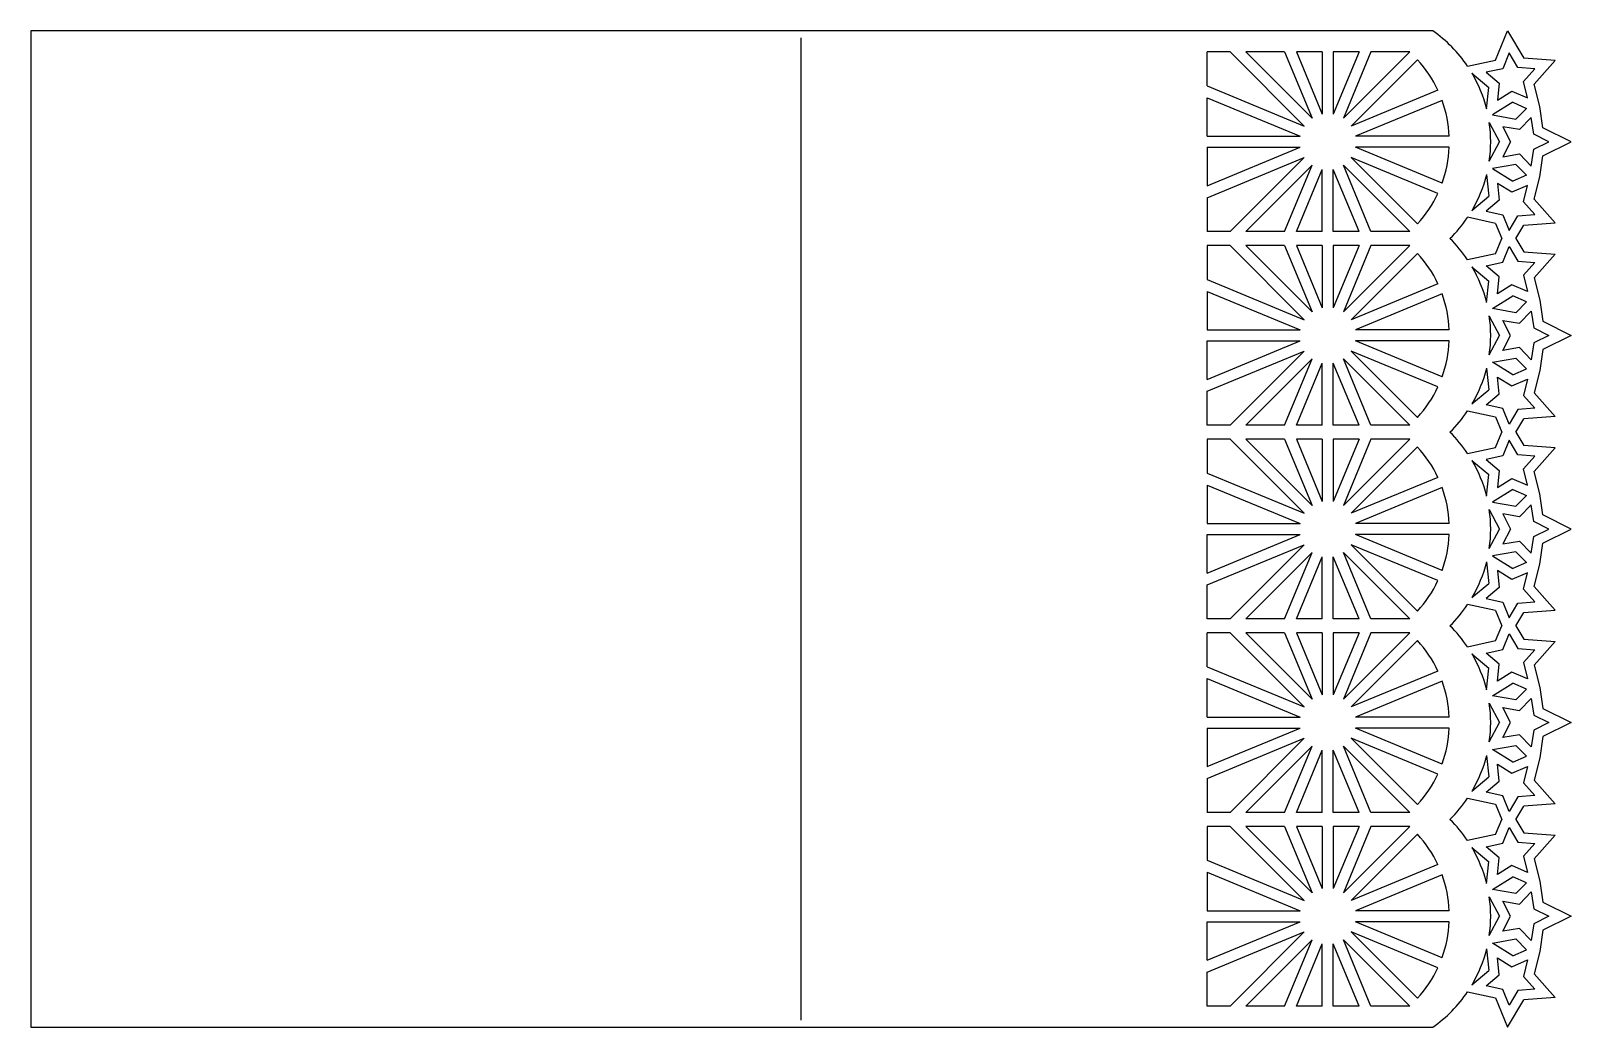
# Model space of a CAD drawing. Extents: x 25 to 241, y 33 to 173.
import ezdxf

# ---------------------------------------------------------------- set-up
doc = ezdxf.new("R2010")
doc.units = 0
doc.layers.get('0').update_dxf_attribs({"linetype": 'CONTINUOUS'})

msp = doc.modelspace()

# ---------------------------------------------------------------- linework, layer by layer
for p, q in [((221.77, 172.96), (25.28, 172.96)), ((25.28, 172.96), (25.28, 33.26)), ((230.59, 168.84), (232.27, 172.96)), ((232.27, 172.96), (234.52, 169.12)), ((133.23, 34.26), (133.23, 171.96)), ((190.14, 165.25), (190.14, 169.99)), ((193.38, 169.99), (190.14, 169.99)), ((193.38, 169.99), (203.77, 159.6)), ((195.56, 169.99), (204.86, 160.69)), ((201.01, 169.99), (195.56, 169.99)), ((201.01, 169.99), (204.86, 160.69)), ((202.68, 169.99), (206.28, 161.29)), ((206.28, 169.99), (202.68, 169.99)), ((206.28, 169.99), (206.28, 161.29)), ((211.44, 169.99), (207.83, 161.29)), ((207.83, 169.99), (207.83, 161.29)), ((211.44, 169.99), (207.83, 169.99)), ((213.11, 169.99), (209.25, 160.69)), ((218.55, 169.99), (209.25, 160.69)), ((219.65, 168.9), (210.35, 159.6)), ((218.55, 169.99), (213.11, 169.99)), ((226.66, 168), (230.59, 168.84)), ((232.49, 169.85), (231.59, 167.65)), ((233.69, 167.8), (232.49, 169.85)), ((238.95, 168.79), (234.52, 169.12)), ((235.99, 165.47), (238.95, 168.79)), ((227.27, 167.02), (229.64, 165.02)), ((231.59, 167.65), (229.27, 167.14)), ((229.27, 167.14), (231.08, 165.61)), ((236.06, 167.62), (233.69, 167.8)), ((234.48, 165.84), (236.06, 167.62)), ((190.14, 165.25), (203.77, 159.6)), ((222.5, 164.64), (210.35, 159.6)), ((229.33, 162), (229.64, 165.02)), ((231.08, 165.61), (230.84, 163.24)), ((230.84, 163.24), (232.87, 164.49)), ((232.87, 164.49), (235.04, 163.54)), ((235.04, 163.54), (234.48, 165.84)), ((236.76, 162.33), (235.99, 165.47)), ((190.14, 163.58), (203.17, 158.18)), ((190.14, 158.18), (190.14, 163.58)), ((223.09, 163.21), (210.94, 158.18)), ((232.98, 162.94), (230.13, 161.17)), ((232.98, 162.94), (234.9, 162.09)), ((234.9, 162.09), (233.44, 160.59)), ((237.19, 159.37), (236.76, 162.33)), ((229.7, 160.12), (231.13, 157.4)), ((230.13, 161.17), (233.44, 160.59)), ((235.58, 160.81), (233.92, 159.11)), ((235.93, 158.46), (235.58, 160.81)), ((190.14, 158.18), (203.17, 158.18)), ((224.09, 158.18), (210.94, 158.18)), ((233.92, 159.11), (231.58, 159.51)), ((231.58, 159.51), (232.69, 157.4)), ((238.06, 157.4), (235.93, 158.46)), ((241.18, 157.4), (237.19, 159.37)), ((190.14, 151.23), (203.17, 156.63)), ((190.14, 156.63), (203.17, 156.63)), ((190.14, 156.63), (190.14, 151.23)), ((223.09, 151.6), (210.94, 156.63)), ((224.09, 156.63), (210.94, 156.63)), ((229.7, 154.69), (231.13, 157.4)), ((232.69, 157.4), (231.58, 155.3)), ((231.58, 155.3), (233.92, 155.7)), ((233.92, 155.7), (235.58, 154)), ((235.58, 154), (235.93, 156.35)), ((235.93, 156.35), (238.06, 157.4)), ((237.19, 155.43), (241.18, 157.4)), ((190.14, 149.56), (203.77, 155.21)), ((193.38, 144.81), (203.77, 155.21)), ((195.56, 144.81), (204.86, 154.11)), ((201.01, 144.81), (204.86, 154.11)), ((202.68, 144.81), (206.28, 153.52)), ((206.28, 144.81), (206.28, 153.52)), ((207.83, 144.81), (207.83, 153.52)), ((211.44, 144.81), (207.83, 153.52)), ((218.55, 144.81), (209.25, 154.11)), ((213.11, 144.81), (209.25, 154.11)), ((219.65, 145.91), (210.35, 155.21)), ((222.5, 150.17), (210.35, 155.21)), ((233.44, 154.22), (230.13, 153.64)), ((230.13, 153.64), (232.98, 151.87)), ((233.44, 154.22), (234.9, 152.72)), ((236.76, 152.48), (237.19, 155.43)), ((229.33, 152.81), (229.64, 149.78)), ((232.87, 150.32), (230.84, 151.57)), ((230.84, 151.57), (231.08, 149.2)), ((235.04, 151.27), (232.87, 150.32)), ((234.9, 152.72), (232.98, 151.87)), ((234.48, 148.96), (235.04, 151.27)), ((235.99, 149.34), (236.76, 152.48)), ((190.14, 149.56), (190.14, 144.81)), ((227.27, 147.78), (229.64, 149.78)), ((231.08, 149.2), (229.27, 147.66)), ((238.95, 146.02), (235.99, 149.34)), ((229.27, 147.66), (231.59, 147.16)), ((231.59, 147.16), (232.49, 144.96)), ((232.49, 144.96), (233.69, 147.01)), ((233.69, 147.01), (236.06, 147.19)), ((236.06, 147.19), (234.48, 148.96)), ((193.38, 144.81), (190.14, 144.81)), ((201.01, 144.81), (195.56, 144.81)), ((206.28, 144.81), (202.68, 144.81)), ((211.44, 144.81), (207.83, 144.81)), ((218.55, 144.81), (213.11, 144.81)), ((230.59, 145.96), (226.66, 146.81)), ((230.59, 145.96), (231.46, 143.83)), ((233.43, 143.83), (234.52, 145.69)), ((234.52, 145.69), (238.95, 146.02)), ((190.14, 142.85), (190.14, 138.1)), ((193.38, 142.85), (190.14, 142.85)), ((193.38, 142.85), (203.77, 132.46)), ((195.56, 142.85), (204.86, 133.55)), ((201.01, 142.85), (195.56, 142.85)), ((201.01, 142.85), (204.86, 133.55)), ((202.68, 142.85), (206.28, 134.14)), ((206.28, 142.85), (202.68, 142.85)), ((206.28, 142.85), (206.28, 134.14)), ((207.83, 142.85), (207.83, 134.14)), ((211.44, 142.85), (207.83, 134.14)), ((211.44, 142.85), (207.83, 142.85)), ((218.55, 142.85), (209.25, 133.55)), ((213.11, 142.85), (209.25, 133.55)), ((218.55, 142.85), (213.11, 142.85)), ((230.59, 141.7), (231.46, 143.83)), ((231.59, 140.5), (232.49, 142.7)), ((232.49, 142.7), (233.69, 140.65)), ((233.43, 143.83), (234.52, 141.97)), ((219.65, 141.76), (210.35, 132.46)), ((230.59, 141.7), (226.66, 140.86)), ((229.27, 140), (231.59, 140.5)), ((233.69, 140.65), (236.06, 140.47)), ((236.06, 140.47), (234.48, 138.7)), ((234.52, 141.97), (238.95, 141.64)), ((238.95, 141.64), (235.99, 138.32)), ((227.27, 139.88), (229.64, 137.88)), ((231.08, 138.46), (229.27, 140)), ((230.84, 136.1), (231.08, 138.46)), ((234.48, 138.7), (235.04, 136.39)), ((235.99, 138.32), (236.76, 135.18)), ((190.14, 138.1), (203.77, 132.46)), ((190.14, 136.43), (203.17, 131.03)), ((190.14, 136.43), (190.14, 131.03)), ((222.5, 137.49), (210.35, 132.46)), ((223.09, 136.06), (210.94, 131.03)), ((229.33, 134.85), (229.64, 137.88)), ((232.87, 137.35), (230.84, 136.1)), ((235.04, 136.39), (232.87, 137.35)), ((230.13, 134.02), (232.98, 135.79)), ((233.44, 133.44), (230.13, 134.02)), ((234.9, 134.94), (232.98, 135.79)), ((233.44, 133.44), (234.9, 134.94)), ((236.76, 135.18), (237.19, 132.23)), ((229.7, 132.97), (231.13, 130.26)), ((232.69, 130.26), (231.58, 132.36)), ((231.58, 132.36), (233.92, 131.96)), ((233.92, 131.96), (235.58, 133.66)), ((235.58, 133.66), (235.93, 131.31)), ((237.19, 132.23), (241.18, 130.26)), ((190.14, 131.03), (203.17, 131.03)), ((224.09, 131.03), (210.94, 131.03)), ((229.7, 127.54), (231.13, 130.26)), ((231.58, 128.15), (232.69, 130.26)), ((235.93, 131.31), (238.06, 130.26)), ((238.06, 130.26), (235.93, 129.21)), ((241.18, 130.26), (237.19, 128.29)), ((190.14, 129.49), (203.17, 129.49)), ((190.14, 124.09), (203.17, 129.49)), ((190.14, 124.09), (190.14, 129.49)), ((190.14, 122.42), (203.77, 128.06)), ((193.38, 117.67), (203.77, 128.06)), ((222.5, 123.03), (210.35, 128.06)), ((219.65, 118.76), (210.35, 128.06)), ((224.09, 129.49), (210.94, 129.49)), ((223.09, 124.45), (210.94, 129.49)), ((233.92, 128.55), (231.58, 128.15)), ((235.58, 126.85), (233.92, 128.55)), ((235.93, 129.21), (235.58, 126.85)), ((237.19, 128.29), (236.76, 125.33)), ((195.56, 117.67), (204.86, 126.97)), ((201.01, 117.67), (204.86, 126.97)), ((202.68, 117.67), (206.28, 126.38)), ((206.28, 117.67), (206.28, 126.38)), ((211.44, 117.67), (207.83, 126.38)), ((207.83, 117.67), (207.83, 126.38)), ((213.11, 117.67), (209.25, 126.97)), ((218.55, 117.67), (209.25, 126.97)), ((229.33, 125.67), (229.64, 122.64)), ((230.13, 126.49), (233.44, 127.07)), ((232.98, 124.73), (230.13, 126.49)), ((232.98, 124.73), (234.9, 125.57)), ((234.9, 125.57), (233.44, 127.07)), ((236.76, 125.33), (235.99, 122.19)), ((231.08, 122.05), (230.84, 124.42)), ((230.84, 124.42), (232.87, 123.17)), ((232.87, 123.17), (235.04, 124.13)), ((235.04, 124.13), (234.48, 121.82)), ((190.14, 117.67), (190.14, 122.42)), ((227.27, 120.64), (229.64, 122.64)), ((229.27, 120.52), (231.08, 122.05)), ((234.48, 121.82), (236.06, 120.04)), ((235.99, 122.19), (238.95, 118.87)), ((226.66, 119.66), (230.59, 118.82)), ((231.59, 120.01), (229.27, 120.52)), ((230.59, 118.82), (231.46, 116.68)), ((232.49, 117.81), (231.59, 120.01)), ((233.69, 119.87), (232.49, 117.81)), ((236.06, 120.04), (233.69, 119.87)), ((238.95, 118.87), (234.52, 118.54)), ((193.38, 117.67), (190.14, 117.67)), ((201.01, 117.67), (195.56, 117.67)), ((206.28, 117.67), (202.68, 117.67)), ((211.44, 117.67), (207.83, 117.67)), ((218.55, 117.67), (213.11, 117.67)), ((230.59, 114.55), (231.46, 116.68)), ((233.43, 116.68), (234.52, 118.54)), ((233.43, 116.68), (234.52, 114.83)), ((190.14, 115.7), (190.14, 110.95)), ((193.38, 115.7), (190.14, 115.7)), ((193.38, 115.7), (203.77, 105.31)), ((201.01, 115.7), (195.56, 115.7)), ((195.56, 115.7), (204.86, 106.4)), ((201.01, 115.7), (204.86, 106.4)), ((202.68, 115.7), (206.28, 106.99)), ((206.28, 115.7), (202.68, 115.7)), ((206.28, 115.7), (206.28, 106.99)), ((207.83, 115.7), (207.83, 106.99)), ((211.44, 115.7), (207.83, 106.99)), ((211.44, 115.7), (207.83, 115.7)), ((218.55, 115.7), (209.25, 106.4)), ((213.11, 115.7), (209.25, 106.4)), ((219.65, 114.61), (210.35, 105.31)), ((218.55, 115.7), (213.11, 115.7)), ((226.66, 113.71), (230.59, 114.55)), ((232.49, 115.56), (231.59, 113.36)), ((233.69, 113.5), (232.49, 115.56)), ((238.95, 114.5), (234.52, 114.83)), ((235.99, 111.18), (238.95, 114.5)), ((227.27, 112.73), (229.64, 110.73)), ((231.59, 113.36), (229.27, 112.85)), ((229.27, 112.85), (231.08, 111.31)), ((236.06, 113.33), (233.69, 113.5)), ((234.48, 111.55), (236.06, 113.33)), ((190.14, 110.95), (203.77, 105.31)), ((222.5, 110.34), (210.35, 105.31)), ((229.33, 107.7), (229.64, 110.73)), ((231.08, 111.31), (230.84, 108.95)), ((230.84, 108.95), (232.87, 110.2)), ((232.87, 110.2), (235.04, 109.24)), ((235.04, 109.24), (234.48, 111.55)), ((236.76, 108.04), (235.99, 111.18)), ((190.14, 109.28), (203.17, 103.88)), ((190.14, 109.28), (190.14, 103.88)), ((223.09, 108.92), (210.94, 103.88)), ((232.98, 108.64), (230.13, 106.88)), ((232.98, 108.64), (234.9, 107.8)), ((237.19, 105.08), (236.76, 108.04)), ((229.7, 105.83), (231.13, 103.11)), ((230.13, 106.88), (233.44, 106.3)), ((234.9, 107.8), (233.44, 106.3)), ((235.58, 106.52), (233.92, 104.81)), ((235.93, 104.16), (235.58, 106.52)), ((190.14, 103.88), (203.17, 103.88)), ((224.09, 103.88), (210.94, 103.88)), ((231.58, 105.22), (232.69, 103.11)), ((233.92, 104.81), (231.58, 105.22)), ((238.06, 103.11), (235.93, 104.16)), ((241.18, 103.11), (237.19, 105.08)), ((190.14, 102.34), (203.17, 102.34)), ((190.14, 96.94), (203.17, 102.34)), ((190.14, 96.94), (190.14, 102.34)), ((224.09, 102.34), (210.94, 102.34)), ((223.09, 97.31), (210.94, 102.34)), ((229.7, 100.39), (231.13, 103.11)), ((232.69, 103.11), (231.58, 101.01)), ((235.58, 99.71), (235.93, 102.06)), ((235.93, 102.06), (238.06, 103.11)), ((237.19, 101.14), (241.18, 103.11)), ((190.14, 95.27), (203.77, 100.91)), ((193.38, 90.52), (203.77, 100.91)), ((195.56, 90.52), (204.86, 99.82)), ((201.01, 90.52), (204.86, 99.82)), ((213.11, 90.52), (209.25, 99.82)), ((218.55, 90.52), (209.25, 99.82)), ((222.5, 95.88), (210.35, 100.91)), ((219.65, 91.61), (210.35, 100.91)), ((233.44, 99.93), (230.13, 99.35)), ((230.13, 99.35), (232.98, 97.58)), ((231.58, 101.01), (233.92, 101.41)), ((233.44, 99.93), (234.9, 98.43)), ((233.92, 101.41), (235.58, 99.71)), ((236.76, 98.19), (237.19, 101.14)), ((202.68, 90.52), (206.28, 99.23)), ((206.28, 90.52), (206.28, 99.23)), ((211.44, 90.52), (207.83, 99.23)), ((207.83, 90.52), (207.83, 99.23)), ((229.33, 98.52), (229.64, 95.49)), ((230.84, 97.27), (231.08, 94.91)), ((232.87, 96.02), (230.84, 97.27)), ((234.9, 98.43), (232.98, 97.58)), ((235.99, 95.05), (236.76, 98.19)), ((190.14, 90.52), (190.14, 95.27)), ((227.27, 93.49), (229.64, 95.49)), ((235.04, 96.98), (232.87, 96.02)), ((234.48, 94.67), (235.04, 96.98)), ((238.95, 91.73), (235.99, 95.05)), ((231.08, 94.91), (229.27, 93.37)), ((229.27, 93.37), (231.59, 92.87)), ((231.59, 92.87), (232.49, 90.67)), ((233.69, 92.72), (236.06, 92.9)), ((236.06, 92.9), (234.48, 94.67)), ((230.59, 91.67), (226.66, 92.51)), ((230.59, 91.67), (231.46, 89.54)), ((232.49, 90.67), (233.69, 92.72)), ((233.43, 89.54), (234.52, 91.4)), ((234.52, 91.4), (238.95, 91.73)), ((193.38, 90.52), (190.14, 90.52)), ((190.14, 83.81), (190.14, 88.55)), ((193.38, 88.55), (190.14, 88.55)), ((193.38, 88.55), (203.77, 78.16)), ((201.01, 90.52), (195.56, 90.52)), ((195.56, 88.55), (204.86, 79.26)), ((201.01, 88.55), (195.56, 88.55)), ((201.01, 88.55), (204.86, 79.26)), ((206.28, 90.52), (202.68, 90.52)), ((202.68, 88.55), (206.28, 79.85)), ((206.28, 88.55), (202.68, 88.55)), ((206.28, 88.55), (206.28, 79.85)), ((211.44, 90.52), (207.83, 90.52)), ((211.44, 88.55), (207.83, 79.85)), ((207.83, 88.55), (207.83, 79.85)), ((211.44, 88.55), (207.83, 88.55)), ((213.11, 88.55), (209.25, 79.26)), ((218.55, 88.55), (209.25, 79.26)), ((218.55, 90.52), (213.11, 90.52)), ((218.55, 88.55), (213.11, 88.55)), ((230.59, 87.41), (231.46, 89.54)), ((233.43, 89.54), (234.52, 87.68)), ((219.65, 87.46), (210.35, 78.16)), ((230.59, 87.41), (226.66, 86.56)), ((231.59, 86.21), (232.49, 88.41)), ((232.49, 88.41), (233.69, 86.36)), ((234.52, 87.68), (238.95, 87.35)), ((238.95, 87.35), (235.99, 84.03)), ((227.27, 85.59), (229.64, 83.58)), ((229.27, 85.71), (231.59, 86.21)), ((231.08, 84.17), (229.27, 85.71)), ((233.69, 86.36), (236.06, 86.18)), ((236.06, 86.18), (234.48, 84.41)), ((234.48, 84.41), (235.04, 82.1)), ((190.14, 83.81), (203.77, 78.16)), ((190.14, 82.14), (203.17, 76.74)), ((190.14, 76.74), (190.14, 82.14)), ((222.5, 83.2), (210.35, 78.16)), ((229.33, 80.56), (229.64, 83.58)), ((230.84, 81.8), (231.08, 84.17)), ((232.87, 83.05), (230.84, 81.8)), ((235.04, 82.1), (232.87, 83.05)), ((235.99, 84.03), (236.76, 80.89)), ((223.09, 81.77), (210.94, 76.74)), ((230.13, 79.73), (232.98, 81.5)), ((234.9, 80.65), (232.98, 81.5)), ((233.44, 79.15), (234.9, 80.65)), ((236.76, 80.89), (237.19, 77.93)), ((229.7, 78.68), (231.13, 75.97)), ((233.44, 79.15), (230.13, 79.73)), ((232.69, 75.97), (231.58, 78.07)), ((231.58, 78.07), (233.92, 77.67)), ((233.92, 77.67), (235.58, 79.37)), ((235.58, 79.37), (235.93, 77.02)), ((237.19, 77.93), (241.18, 75.97)), ((190.14, 76.74), (203.17, 76.74)), ((224.09, 76.74), (210.94, 76.74)), ((229.7, 73.25), (231.13, 75.97)), ((231.58, 73.86), (232.69, 75.97)), ((235.93, 77.02), (238.06, 75.97)), ((238.06, 75.97), (235.93, 74.91)), ((241.18, 75.97), (237.19, 74)), ((190.14, 69.79), (203.17, 75.19)), ((190.14, 75.19), (203.17, 75.19)), ((190.14, 75.19), (190.14, 69.79)), ((190.14, 68.12), (203.77, 73.77)), ((193.38, 63.38), (203.77, 73.77)), ((219.65, 64.47), (210.35, 73.77)), ((222.5, 68.73), (210.35, 73.77)), ((223.09, 70.16), (210.94, 75.19)), ((224.09, 75.19), (210.94, 75.19)), ((233.92, 74.26), (231.58, 73.86)), ((235.58, 72.56), (233.92, 74.26)), ((235.93, 74.91), (235.58, 72.56)), ((237.19, 74), (236.76, 71.04)), ((195.56, 63.38), (204.86, 72.67)), ((201.01, 63.38), (204.86, 72.67)), ((202.68, 63.38), (206.28, 72.08)), ((206.28, 63.38), (206.28, 72.08)), ((207.83, 63.38), (207.83, 72.08)), ((211.44, 63.38), (207.83, 72.08)), ((218.55, 63.38), (209.25, 72.67)), ((213.11, 63.38), (209.25, 72.67)), ((229.33, 71.37), (229.64, 68.35)), ((230.13, 72.2), (233.44, 72.78)), ((232.98, 70.43), (230.13, 72.2)), ((232.98, 70.43), (234.9, 71.28)), ((234.9, 71.28), (233.44, 72.78)), ((231.08, 67.76), (230.84, 70.13)), ((230.84, 70.13), (232.87, 68.88)), ((232.87, 68.88), (235.04, 69.83)), ((235.04, 69.83), (234.48, 67.52)), ((236.76, 71.04), (235.99, 67.9)), ((190.14, 68.12), (190.14, 63.38)), ((227.27, 66.35), (229.64, 68.35)), ((229.27, 66.22), (231.08, 67.76)), ((234.48, 67.52), (236.06, 65.75)), ((235.99, 67.9), (238.95, 64.58)), ((226.66, 65.37), (230.59, 64.53)), ((231.59, 65.72), (229.27, 66.22)), ((232.49, 63.52), (231.59, 65.72)), ((233.69, 65.57), (232.49, 63.52)), ((236.06, 65.75), (233.69, 65.57)), ((193.38, 63.38), (190.14, 63.38)), ((201.01, 63.38), (195.56, 63.38)), ((206.28, 63.38), (202.68, 63.38)), ((211.44, 63.38), (207.83, 63.38)), ((218.55, 63.38), (213.11, 63.38)), ((230.59, 64.53), (231.46, 62.39)), ((233.43, 62.39), (234.52, 64.25)), ((238.95, 64.58), (234.52, 64.25)), ((193.38, 61.41), (190.14, 61.41)), ((190.14, 61.41), (190.14, 56.66)), ((193.38, 61.41), (203.77, 51.02)), ((201.01, 61.41), (195.56, 61.41)), ((195.56, 61.41), (204.86, 52.11)), ((201.01, 61.41), (204.86, 52.11)), ((202.68, 61.41), (206.28, 52.7)), ((206.28, 61.41), (202.68, 61.41)), ((206.28, 61.41), (206.28, 52.7)), ((211.44, 61.41), (207.83, 52.7)), ((207.83, 61.41), (207.83, 52.7)), ((211.44, 61.41), (207.83, 61.41)), ((213.11, 61.41), (209.25, 52.11)), ((218.55, 61.41), (209.25, 52.11)), ((218.55, 61.41), (213.11, 61.41)), ((230.59, 60.26), (231.46, 62.39)), ((231.59, 59.06), (232.49, 61.27)), ((232.49, 61.27), (233.69, 59.21)), ((233.43, 62.39), (234.52, 60.53)), ((234.52, 60.53), (238.95, 60.2)), ((219.65, 60.32), (210.35, 51.02)), ((230.59, 60.26), (226.66, 59.42)), ((227.27, 58.44), (229.64, 56.44)), ((229.27, 58.56), (231.59, 59.06)), ((231.08, 57.02), (229.27, 58.56)), ((233.69, 59.21), (236.06, 59.03)), ((236.06, 59.03), (234.48, 57.26)), ((238.95, 60.2), (235.99, 56.88)), ((190.14, 56.66), (203.77, 51.02)), ((229.33, 53.41), (229.64, 56.44)), ((230.84, 54.66), (231.08, 57.02)), ((234.48, 57.26), (235.04, 54.95)), ((235.99, 56.88), (236.76, 53.74)), ((190.14, 54.99), (203.17, 49.59)), ((190.14, 54.99), (190.14, 49.59)), ((222.5, 56.05), (210.35, 51.02)), ((223.09, 54.62), (210.94, 49.59)), ((230.13, 52.58), (232.98, 54.35)), ((232.87, 55.91), (230.84, 54.66)), ((235.04, 54.95), (232.87, 55.91)), ((234.9, 53.5), (232.98, 54.35)), ((233.44, 52.01), (230.13, 52.58)), ((233.44, 52.01), (234.9, 53.5)), ((233.92, 50.52), (235.58, 52.22)), ((235.58, 52.22), (235.93, 49.87)), ((236.76, 53.74), (237.19, 50.79)), ((229.7, 51.54), (231.13, 48.82)), ((231.58, 50.92), (233.92, 50.52)), ((232.69, 48.82), (231.58, 50.92)), ((235.93, 49.87), (238.06, 48.82)), ((237.19, 50.79), (241.18, 48.82)), ((190.14, 49.59), (203.17, 49.59)), ((190.14, 42.65), (203.17, 48.05)), ((190.14, 48.05), (203.17, 48.05)), ((190.14, 42.65), (190.14, 48.05)), ((224.09, 49.59), (210.94, 49.59)), ((223.09, 43.01), (210.94, 48.05)), ((224.09, 48.05), (210.94, 48.05)), ((229.7, 46.1), (231.13, 48.82)), ((231.58, 46.71), (232.69, 48.82)), ((235.93, 47.77), (235.58, 45.41)), ((238.06, 48.82), (235.93, 47.77)), ((241.18, 48.82), (237.19, 46.85)), ((190.14, 40.98), (203.77, 46.62)), ((193.38, 36.23), (203.77, 46.62)), ((195.56, 36.23), (204.86, 45.53)), ((201.01, 36.23), (204.86, 45.53)), ((218.55, 36.23), (209.25, 45.53)), ((213.11, 36.23), (209.25, 45.53)), ((222.5, 41.59), (210.35, 46.62)), ((219.65, 37.32), (210.35, 46.62)), ((230.13, 45.06), (233.44, 45.63)), ((233.92, 47.12), (231.58, 46.71)), ((234.9, 44.13), (233.44, 45.63)), ((235.58, 45.41), (233.92, 47.12)), ((237.19, 46.85), (236.76, 43.89)), ((202.68, 36.23), (206.28, 44.94)), ((206.28, 36.23), (206.28, 44.94)), ((207.83, 36.23), (207.83, 44.94)), ((211.44, 36.23), (207.83, 44.94)), ((229.33, 44.23), (229.64, 41.2)), ((232.98, 43.29), (230.13, 45.06)), ((232.98, 43.29), (234.9, 44.13)), ((236.76, 43.89), (235.99, 40.76)), ((227.27, 39.2), (229.64, 41.2)), ((230.84, 42.98), (232.87, 41.73)), ((231.08, 40.62), (230.84, 42.98)), ((232.87, 41.73), (235.04, 42.69)), ((235.04, 42.69), (234.48, 40.38)), ((190.14, 36.23), (190.14, 40.98)), ((229.27, 39.08), (231.08, 40.62)), ((231.59, 38.57), (229.27, 39.08)), ((234.48, 40.38), (236.06, 38.6)), ((235.99, 40.76), (238.95, 37.44)), ((226.66, 38.22), (230.59, 37.38)), ((230.59, 37.38), (232.27, 33.26)), ((232.49, 36.37), (231.59, 38.57)), ((232.27, 33.26), (234.52, 37.1)), ((233.69, 38.43), (232.49, 36.37)), ((236.06, 38.6), (233.69, 38.43)), ((238.95, 37.44), (234.52, 37.1)), ((193.38, 36.23), (190.14, 36.23)), ((201.01, 36.23), (195.56, 36.23)), ((206.28, 36.23), (202.68, 36.23)), ((211.44, 36.23), (207.83, 36.23)), ((218.55, 36.23), (213.11, 36.23)), ((25.28, 33.26), (221.77, 33.26))]:
    msp.add_line(p, q)
for centre, radius, start, end in [((210.94, 157.4), 18.96, 33.9907, 55.1551), ((207.06, 157.4), 17.05, 25.0953, 42.4046), ((210.94, 157.4), 18.96, 14.0162, 30.4962), ((207.06, 157.4), 17.05, 2.5953, 19.9046), ((210.94, 157.4), 18.96, 351.7609, 8.2391), ((207.06, 157.4), 17.05, 340.0954, 357.4047), ((210.94, 157.4), 18.96, 329.5038, 345.9838), ((207.06, 157.4), 17.05, 317.5954, 334.9047), ((210.94, 157.4), 18.96, 314.2736, 326.0091), ((210.94, 130.26), 18.96, 33.9909, 45.7264), ((207.06, 130.26), 17.05, 25.0953, 42.4046), ((210.94, 130.26), 18.96, 14.0162, 30.4962), ((207.06, 130.26), 17.05, 2.5953, 19.9046), ((210.94, 130.26), 18.96, 351.7609, 8.2391), ((207.06, 130.26), 17.05, 340.0954, 357.4047), ((210.94, 130.26), 18.96, 329.5038, 345.9838), ((207.06, 130.26), 17.05, 317.5954, 334.9047), ((210.94, 130.26), 18.96, 314.2736, 326.0093), ((210.94, 103.11), 18.96, 33.9907, 45.7264), ((207.06, 103.11), 17.05, 25.0953, 42.4046), ((210.94, 103.11), 18.96, 14.0162, 30.4962), ((207.06, 103.11), 17.05, 2.5953, 19.9046), ((210.94, 103.11), 18.96, 351.7609, 8.2391), ((207.06, 103.11), 17.05, 340.0954, 357.4047), ((210.94, 103.11), 18.96, 329.5038, 345.9838), ((207.06, 103.11), 17.05, 317.5954, 334.9047), ((210.94, 103.11), 18.96, 314.2736, 326.0091), ((210.94, 75.97), 18.96, 33.9909, 45.7264), ((207.06, 75.97), 17.05, 25.0953, 42.4046), ((210.94, 75.97), 18.96, 14.0162, 30.4962), ((207.06, 75.97), 17.05, 2.5953, 19.9046), ((210.94, 75.97), 18.96, 351.7609, 8.2391), ((207.06, 75.97), 17.05, 340.0954, 357.4047), ((210.94, 75.97), 18.96, 329.5038, 345.9838), ((207.06, 75.97), 17.05, 317.5954, 334.9047), ((210.94, 75.97), 18.96, 314.2736, 326.0093), ((210.94, 48.82), 18.96, 33.9909, 45.7264), ((207.06, 48.82), 17.05, 25.0953, 42.4046), ((210.94, 48.82), 18.96, 14.0162, 30.4962), ((207.06, 48.82), 17.05, 2.5953, 19.9046), ((210.94, 48.82), 18.96, 351.7609, 8.2391), ((207.06, 48.82), 17.05, 340.0954, 357.4047), ((210.94, 48.82), 18.96, 329.5038, 345.9838), ((207.06, 48.82), 17.05, 317.5954, 334.9047), ((210.94, 48.82), 18.96, 304.8448, 326.0093)]:
    msp.add_arc(centre, radius, start, end)

doc.saveas('drawing.dxf')
